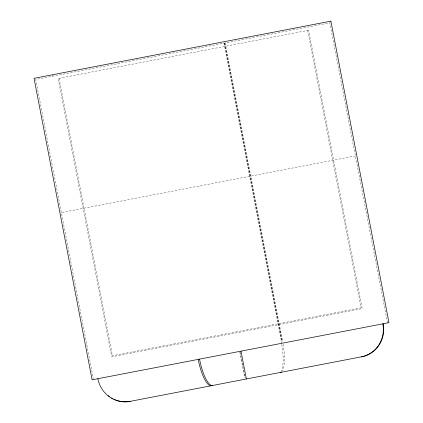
<?xml version="1.0" encoding="UTF-8"?>
<svg xmlns="http://www.w3.org/2000/svg" width="423" height="423" viewBox="0 0 423 423"><rect width="100%" height="100%" fill="white"/><g stroke="black" fill="none" stroke-linecap="round" stroke-linejoin="round"><path stroke-width="0.32" stroke-dasharray="2.12 1.59" d="M61.959 212.446L354.791 156.055M387.568 322.929L329.776 22.81L35.701 79.439L93.367 378.908M307.68 30.435L361.094 307.822L112.47 355.695L59.056 78.308M225.147 42.956L282.691 341.784M224.75 43.035L282.294 341.858M224.401 43.104L281.945 341.927M224.01 43.178L281.803 343.296M240.185 351.978L245.171 377.871M239.793 352.052L244.78 377.945M52.595 74.744L52.859 76.135M281.739 344.481A28.341 7.952 79.1 0 1 281.057 371.13M283.077 344.227A28.341 7.952 79.1 0 1 282.395 370.876M308.605 30.255L58.125 78.488L111.72 356.806L362.199 308.568L308.605 30.255"/><path stroke-width="0.63" d="M241.004 351.148L246.366 378.982M97.872 378.712A28.341 27.204 79.1 0 0 129.94 401.401L361.845 356.742A28.341 27.204 79.1 0 0 383.196 323.769M130.332 401.327A28.341 27.204 79.1 0 1 122.591 401.649M121.946 401.57A28.341 27.204 79.1 0 1 115.643 399.936M115.04 399.687A28.341 27.204 79.1 0 1 113.845 399.148M112.671 398.551A28.341 27.204 79.1 0 1 111.529 397.895M109.34 396.425A28.341 27.204 79.1 0 1 108.293 395.605M382.81 323.844A28.341 27.204 79.1 0 1 361.454 356.822M281.469 371.928A28.341 7.952 79.1 0 1 280.412 372.425M211.378 385.718A28.341 7.952 79.1 0 1 198.207 359.391M212.711 385.464A28.341 7.952 79.1 0 1 199.54 359.138M330.897 21.15L34.041 78.318L92.103 379.822L388.959 322.659L330.897 21.15"/></g></svg>
